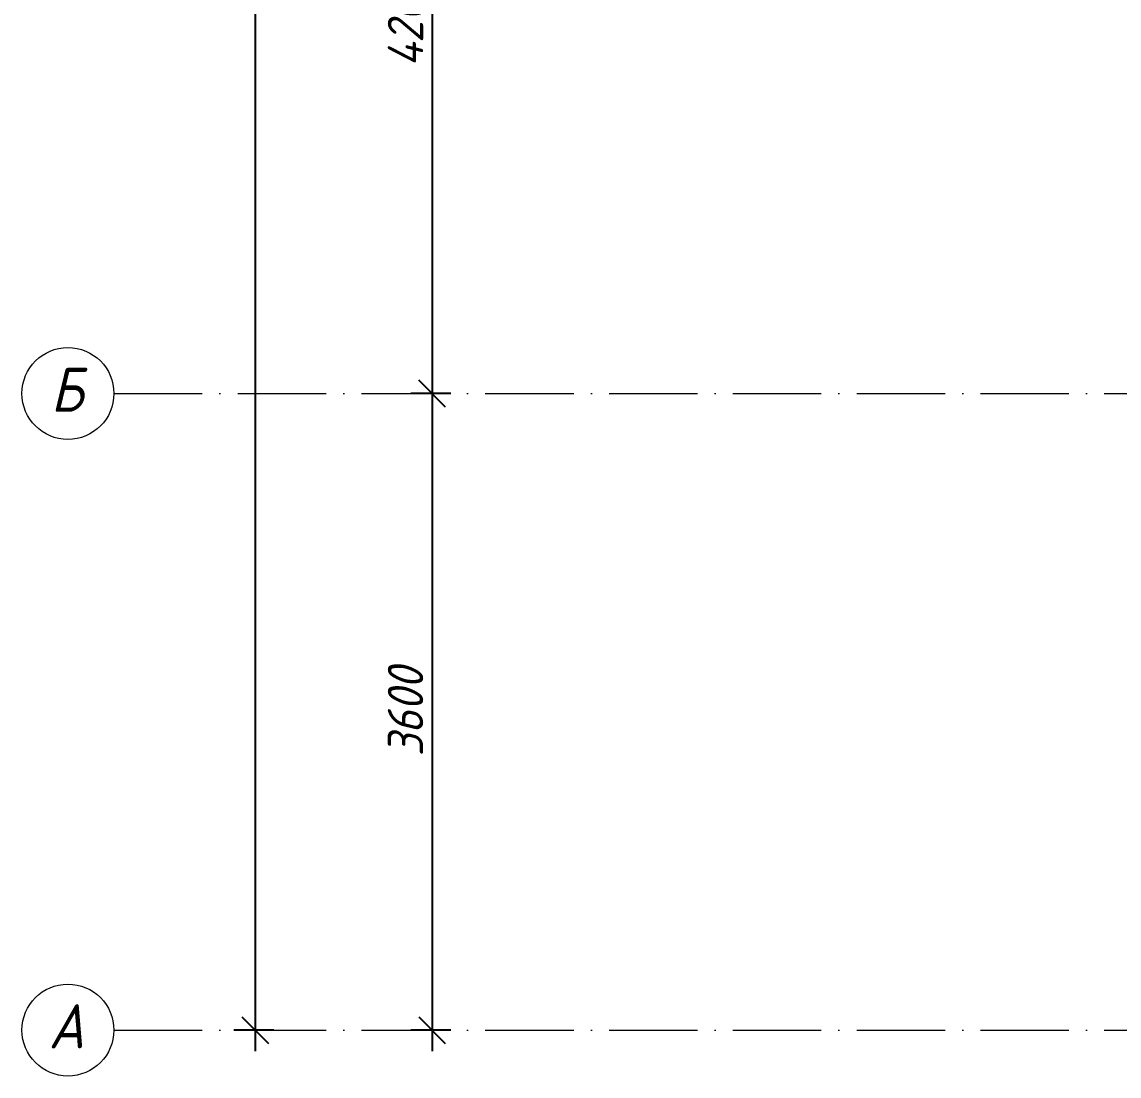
# Model space of a CAD drawing. Header units: millimetres. Extents: x -269418 to 201924, y -5890 to 98643.
# Drawn here: x -6730 to -526, y -260 to 5701 of the extents above; entities that cross this region are included whole.
import ezdxf

# ---------------------------------------------------------------- set-up
doc = ezdxf.new("R2010")
doc.units = ezdxf.units.MM
doc.linetypes.add('50_200_ШТРИХ_1Т_ш5_п1_п1_', pattern=[700, 500, -100, 0, -100])
for name, color, linetype, lineweight in [('A-ANNO-DIMS', 7, 'Continuous', 9), ('Оси', 7, 'Continuous', 9), ('Оси-1', 7, '50_200_ШТРИХ_1Т_ш5_п1_п1_', 9)]:
    doc.layers.add(name, color=color, linetype=linetype, lineweight=lineweight)
doc.styles.add('ISOCPEUR_I', font='isocpeui.ttf', dxfattribs={"width": 0.9, "height": 250})
doc.styles.add('ISOCPEUR_I_2', font='isocpeui.ttf', dxfattribs={"width": 0.9, "height": 200})
doc.dimstyles.new('ISO-2_0_0_9К_СРЕДНИЙ_ФОН', dxfattribs={"dimscale": 304.8, "dimtxt": 199.196235, "dimasz": 0.492126, "dimexe": 0.393701, "dimexo": 0, "dimgap": 0.164042, "dimtad": 1, "dimdec": 0, "dimdsep": 46, "dimtxsty": 'ISOCPEUR_I_2', "dimblk1": 'OBLIQUE', "dimblk2": 'OBLIQUE', "dimsah": 1, "dimcen": 0.09, "dimdle": 0.393701, "dimazin": 0, "dimtfac": 1, "dimtdec": 4, "dimtix": 1, "dimtmove": 0, "dimatfit": 3, "dimfxl": 1, "dimtvp": 1, "dimtfill": 1, "dimtolj": 1, "dimtzin": 0, "dimarcsym": 2})

# ---------------------------------------------------------------- blocks, each defined once
blk = doc.blocks.new('Ось сетки - Круг_Ø6_00__ISO-2_5_0_9K_ кружки поменьше-23056867-АР1_1_Кладочный план 3 этажа')
at = {"layer": 'Оси'}
blk.add_circle((0, 0), 2.6, dxfattribs=at)
blk = doc.blocks.new('_Oblique')
at = {"color": 0, "linetype": 'ByBlock', "lineweight": -2}
blk.add_line((-0.5, -0.5), (0.5, 0.5), dxfattribs=at)
blk = doc.blocks.new('DIMBLOCK53-АР1_1_Кладочный план 3 этажа')
at = {"layer": 'A-ANNO-DIMS', "color": 0, "lineweight": -2, "transparency": 16777216}
for p, q in [((-4410.9, 7920), (-4410.9, 3480)), ((-4304.8, 7800), (-4530.9, 7800)), ((-4304.8, 3600), (-4530.9, 3600))]:
    blk.add_line(p, q, dxfattribs=at)
at = {"layer": 'Defpoints', "color": 0, "transparency": 16777216}
for p in [(-4304.8, 7800), (-4410.9, 3600), (-4304.8, 3600)]:
    blk.add_point(p, dxfattribs=at)
at = {"layer": 'A-ANNO-DIMS', "color": 0, "lineweight": -2, "transparency": 16777216, "xscale": 150, "yscale": 150, "zscale": 150}
for p, rotation in [((-4410.9, 7800), 90), ((-4410.9, 3600), 270)]:
    blk.add_blockref('_Oblique', p, dxfattribs=dict(at, rotation=rotation))
at = {"layer": 'A-ANNO-DIMS', "color": 0, "transparency": 16777216, "insert": (-4560.9, 5700), "char_height": 200, "width": 625.17, "attachment_point": 5, "rotation": 90, "style": 'ISOCPEUR_I_2', "bg_fill": 3, "box_fill_scale": 1.1, "bg_fill_color": 256, "bg_fill_true_color": 13158600, "bg_fill_transparency": 0}
blk.add_mtext('\\A1;4200', dxfattribs=at)
blk = doc.blocks.new('DIMBLOCK54-АР1_1_Кладочный план 3 этажа')
at = {"layer": 'A-ANNO-DIMS', "color": 0, "lineweight": -2, "transparency": 16777216}
for p, q in [((-4410.9, 3720), (-4410.9, -120)), ((-4304.8, 3600), (-4530.9, 3600)), ((-4304.8, 0), (-4530.9, 0))]:
    blk.add_line(p, q, dxfattribs=at)
at = {"layer": 'Defpoints', "color": 0, "transparency": 16777216}
for p in [(-4304.8, 3600), (-4410.9, 0), (-4304.8, 0)]:
    blk.add_point(p, dxfattribs=at)
at = {"layer": 'A-ANNO-DIMS', "color": 0, "lineweight": -2, "transparency": 16777216, "xscale": 150, "yscale": 150, "zscale": 150}
for p, rotation in [((-4410.9, 3600), 90), ((-4410.9, 0), 270)]:
    blk.add_blockref('_Oblique', p, dxfattribs=dict(at, rotation=rotation))
at = {"layer": 'A-ANNO-DIMS', "color": 0, "transparency": 16777216, "insert": (-4560.9, 1800), "char_height": 200, "width": 606.782, "attachment_point": 5, "rotation": 90, "style": 'ISOCPEUR_I_2', "bg_fill": 3, "box_fill_scale": 1.1, "bg_fill_color": 256, "bg_fill_true_color": 13158600, "bg_fill_transparency": 0}
blk.add_mtext('\\A1;3600', dxfattribs=at)
blk = doc.blocks.new('DIMBLOCK55-АР1_1_Кладочный план 3 этажа')
at = {"layer": 'A-ANNO-DIMS', "color": 0, "lineweight": -2, "transparency": 16777216}
for p, q in [((-5411.3, 27120), (-5411.3, -120)), ((-5305.2, 27000), (-5531.3, 27000)), ((-5305.2, 0), (-5531.3, 0))]:
    blk.add_line(p, q, dxfattribs=at)
at = {"layer": 'Defpoints', "color": 0, "transparency": 16777216}
for p in [(-5305.2, 27000), (-5411.3, 0), (-5305.2, 0)]:
    blk.add_point(p, dxfattribs=at)
at = {"layer": 'A-ANNO-DIMS', "color": 0, "lineweight": -2, "transparency": 16777216, "xscale": 150, "yscale": 150, "zscale": 150}
for p, rotation in [((-5411.3, 27000), 90), ((-5411.3, 0), 270)]:
    blk.add_blockref('_Oblique', p, dxfattribs=dict(at, rotation=rotation))
at = {"layer": 'A-ANNO-DIMS', "color": 0, "transparency": 16777216, "insert": (-5562.5, 13500), "char_height": 200, "width": 758.478, "attachment_point": 5, "rotation": 90, "style": 'ISOCPEUR_I_2', "bg_fill": 3, "box_fill_scale": 1.1, "bg_fill_color": 256, "bg_fill_true_color": 13158600, "bg_fill_transparency": 0}
blk.add_mtext('\\A1;27000', dxfattribs=at)

msp = doc.modelspace()

# ---------------------------------------------------------------- linework, layer by layer
at = {"layer": 'Оси-1'}
for p, q in [((-6210, 3600), (125951.6, 3600)), ((-6210, 0), (125951.6, 0))]:
    msp.add_line(p, q, dxfattribs=at)

# ---------------------------------------------------------------- block references
at = {"layer": 'Оси', "xscale": 99.99999999999993, "yscale": 99.99999999999993, "zscale": 99.99999999999993, "rotation": 269.9999999999994}
for p in [(-6470, 3600), (-6470, 0)]:
    msp.add_blockref('Ось сетки - Круг_Ø6_00__ISO-2_5_0_9K_ кружки поменьше-23056867-АР1_1_Кладочный план 3 этажа', p, dxfattribs=at)

# ---------------------------------------------------------------- texts
at = {"layer": 'Оси', "char_height": 250, "attachment_point": 1, "style": 'ISOCPEUR_I'}
for s, insert, width in [('\\fISOCPEUR|b0|i1|c204|p34|;\\W.9;Б', (-6568, 3746.6), 223.671), ('\\fISOCPEUR|b0|i1|c204|p34|;\\W.9;А', (-6579.7, 146.6), 252.532)]:
    msp.add_mtext(s, dxfattribs=dict(at, insert=insert, width=width))

# ---------------------------------------------------------------- next in the draw order: dimensions: what is measured, and where the dimension line sits
at = {"layer": 'A-ANNO-DIMS'}
for base, p1, p2, override, picture, middle in [((-5411.3, 0), (-5305.2, 27000), (-5305.2, 0), {"dimpost": '<>', "dimfxl": 26999.999823}, 'DIMBLOCK55-АР1_1_Кладочный план 3 этажа', (-5562.5, 13500)), ((-4410.9, 3600), (-4304.8, 7800), (-4304.8, 3600), {"dimpost": '<>', "dimfxl": 4200}, 'DIMBLOCK53-АР1_1_Кладочный план 3 этажа', (-4560.9, 5700))]:
    dim = msp.add_linear_dim(base=base, p1=p1, p2=p2, angle=90, dimstyle='ISO-2_0_0_9К_СРЕДНИЙ_ФОН', override=override, dxfattribs=at)
    dim.commit()
    dim.dimension.update_dxf_attribs({"geometry": picture, "text_midpoint": middle})

# ---------------------------------------------------------------- next in the draw order: dimensions: what is measured, and where the dimension line sits
dim = msp.add_linear_dim(base=(-4410.9, 0), p1=(-4304.8, 3600), p2=(-4304.8, 0), angle=90, dimstyle='ISO-2_0_0_9К_СРЕДНИЙ_ФОН', override={"dimpost": '<>', "dimfxl": 3600}, dxfattribs=at)
dim.commit()
dim.dimension.update_dxf_attribs({"geometry": 'DIMBLOCK54-АР1_1_Кладочный план 3 этажа', "text_midpoint": (-4560.9, 1800)})

doc.saveas('drawing.dxf')
